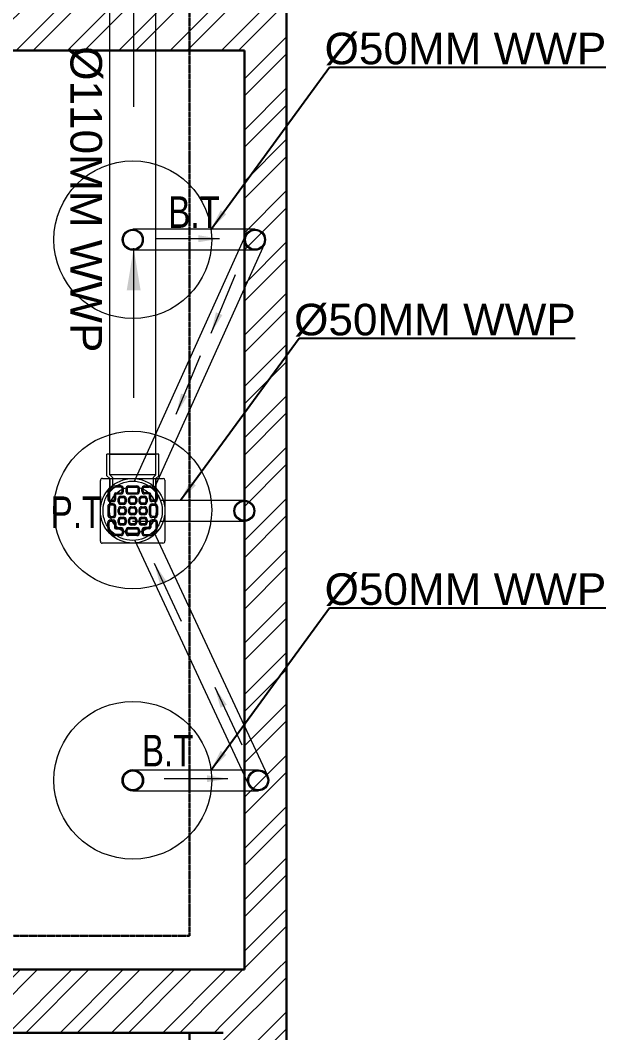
# Model space of a CAD drawing. Header units: millimetres. Extents: x 554 to 29966, y 4404 to 52986.
# Drawn here: x 14578 to 15969, y 41626 to 44032 of the extents above; entities that cross this region are included whole.
import ezdxf

# ---------------------------------------------------------------- set-up
doc = ezdxf.new("R2010")
doc.units = ezdxf.units.MM
doc.linetypes.add('DASHED2', pattern=[0.375, 0.25, -0.125])
for name, color, linetype, lineweight in [('PP-BEAM', 6, 'DASHED2', 30), ('PP-WALL', 7, 'Continuous', 30), ('WALL HATCH', 8, 'Continuous', 0)]:
    doc.layers.add(name, color=color, linetype=linetype, lineweight=lineweight)
doc.layers.add('SH - WWP', color=94, linetype='Continuous', lineweight=0, true_color=0x009e00)
doc.layers.add('SH- WWP', color=92, linetype='Continuous')
doc.styles.add('_MAA_200', font='Arial Narrow.ttf', dxfattribs={"height": 100})
doc.styles.add('ARIEL', font='SANSS___.TTF', dxfattribs={"width": 0.75})
doc.styles.get("Standard").update_dxf_attribs({"font": 'arial.ttf'})
doc.dimstyles.new('COLUMN DIM PLAN', dxfattribs={"dimtxt": 100, "dimasz": 50, "dimexe": 0, "dimexo": 0, "dimgap": 30, "dimtad": 0, "dimdec": 0, "dimdsep": 46, "dimtxsty": '_MAA_200', "dimblk": 'ARCHTICK', "dimcen": 2.5, "dimdle": 50, "dimclrd": 256, "dimclre": 256, "dimclrt": 256, "dimadec": 0, "dimazin": 0, "dimtfac": 1, "dimtdec": 0, "dimtmove": 1, "dimatfit": 3, "dimfxl": 1, "dimlwd": -1, "dimlwe": -1, "dimarcsym": 0})
pattern_1 = [(45, (-2728487.74, 3305291.59), (-60.9879599, 60.9879599), []), (45, (-2728447.08, 3305291.59), (-60.9879599, 60.9879599), [])]

# ---------------------------------------------------------------- blocks, each defined once
blk = doc.blocks.new('PP-BT')
for radius in [37.5, 33.8]:
    blk.add_circle((-573, 3388.7), radius)
blk = doc.blocks.new('PP-P TRAP')
at = {"linetype": 'Continuous', "ltscale": 0.005}
for p, q in [((-556.2, 11572.4), (-571.7, 11572.4)), ((-554.4, 11568), (-567.7, 11568)), ((-550, 11572.4), (-554.4, 11568)), ((-550, 11497.4), (-550, 11572.4)), ((-550, 11572.4), (-516.9, 11572.4)), ((-554.4, 11501.8), (-568.2, 11501.8)), ((-550, 11497.4), (-554.4, 11501.8)), ((-556.2, 11497.4), (-572.3, 11497.4)), ((-550, 11497.4), (-516.9, 11497.4))]:
    blk.add_line(p, q, dxfattribs=at)
at = {"linetype": 'Continuous'}
for p, q in [((-551.8, 11576.8), (-556.2, 11572.4)), ((-551.8, 11576.8), (-516.9, 11576.8)), ((-516.9, 11493), (-516.9, 11576.8)), ((-551.8, 11493), (-556.2, 11497.4)), ((-551.8, 11493), (-516.9, 11493))]:
    blk.add_line(p, q, dxfattribs=at)
blk.add_line((-516.9, 11572.4), (-516.9, 11497.4))
at = {"linetype": 'Continuous', "ltscale": 0.005}
for radius in [52.3, 48]:
    blk.add_circle((-608.4, 11535.2), radius, dxfattribs=at)
blk = doc.blocks.new('PP-GRATING')
at = {"linetype": 'Continuous'}
for p, q in [((-969.9, -379.6), (-969.9, -277.9)), ((-966.4, -274.4), (-864.7, -274.4)), ((-943.8, -286.9), (-943.8, -289)), ((-935.6, -286.9), (-943.8, -286.9)), ((-935.6, -289), (-935.6, -286.9)), ((-922.8, -289), (-922.8, -286.9)), ((-922.8, -286.9), (-908.9, -286.9)), ((-908.9, -286.9), (-908.9, -289)), ((-896.1, -286.9), (-888, -286.9)), ((-896.1, -289), (-896.1, -286.9)), ((-888, -286.9), (-888, -289)), ((-861.8, -277.3), (-861.8, -379)), ((-955.4, -300.6), (-957.5, -300.6)), ((-957.5, -300.6), (-957.5, -308.7)), ((-955.4, -300.6), (-955.4, -308.7)), ((-946.1, -308.7), (-946.1, -300.6)), ((-944, -300.6), (-946.1, -300.6)), ((-944, -308.7), (-944, -300.6)), ((-935.6, -289), (-943.8, -289)), ((-943.8, -298.3), (-943.8, -300.4)), ((-943.8, -298.3), (-935.6, -298.3)), ((-943.8, -300.4), (-935.6, -300.4)), ((-935.6, -300.4), (-935.6, -298.3)), ((-935.6, -304.3), (-931, -304.3)), ((-935.6, -306.4), (-935.6, -304.3)), ((-933.3, -295.9), (-933.3, -291.3)), ((-931.2, -291.3), (-933.3, -291.3)), ((-933.3, -295.9), (-931.2, -295.9)), ((-931.2, -295.9), (-931.2, -291.3)), ((-931, -304.3), (-931, -306.4)), ((-927.3, -291.3), (-927.3, -295.9)), ((-925.2, -291.3), (-927.3, -291.3)), ((-927.3, -295.9), (-925.2, -295.9)), ((-925.2, -291.3), (-925.2, -295.9)), ((-922.8, -289), (-908.9, -289)), ((-922.8, -298.3), (-908.9, -298.3)), ((-922.8, -298.3), (-922.8, -300.4)), ((-922.8, -300.4), (-908.9, -300.4)), ((-918.2, -304.3), (-913.5, -304.3)), ((-918.2, -306.4), (-918.2, -304.3)), ((-913.5, -304.3), (-913.5, -306.4)), ((-908.9, -298.3), (-908.9, -300.4)), ((-906.6, -295.9), (-906.6, -291.3)), ((-904.5, -291.3), (-906.6, -291.3)), ((-906.6, -295.9), (-904.5, -295.9)), ((-904.5, -295.9), (-904.5, -291.3)), ((-900.8, -304.3), (-896.1, -304.3)), ((-900.8, -306.4), (-900.8, -304.3)), ((-900.5, -295.9), (-900.5, -291.3)), ((-900.5, -291.3), (-898.4, -291.3)), ((-898.4, -295.9), (-900.5, -295.9)), ((-898.4, -295.9), (-898.4, -291.3)), ((-896.1, -289), (-888, -289)), ((-888, -298.3), (-896.1, -298.3)), ((-896.1, -300.4), (-896.1, -298.3)), ((-888, -300.4), (-896.1, -300.4)), ((-896.1, -304.3), (-896.1, -306.4)), ((-888, -298.3), (-888, -300.4)), ((-887.8, -308.7), (-887.8, -300.6)), ((-887.8, -300.6), (-885.7, -300.6)), ((-885.7, -308.7), (-885.7, -300.6)), ((-876.4, -300.6), (-876.4, -308.7)), ((-876.4, -300.6), (-874.3, -300.6)), ((-874.3, -300.6), (-874.3, -308.7)), ((-955.4, -308.7), (-957.5, -308.7)), ((-957.5, -321.5), (-957.5, -335.4)), ((-955.4, -321.5), (-957.5, -321.5)), ((-955.4, -321.5), (-955.4, -335.4)), ((-953.1, -311), (-948.4, -311)), ((-953.1, -311), (-953.1, -313.1)), ((-953.1, -313.1), (-948.4, -313.1)), ((-948.4, -317.1), (-953.1, -317.1)), ((-953.1, -317.1), (-953.1, -319.2)), ((-948.4, -319.2), (-953.1, -319.2)), ((-948.4, -319.2), (-948.4, -317.1)), ((-946.1, -308.7), (-944, -308.7)), ((-946.1, -335.4), (-946.1, -321.5)), ((-946.1, -321.5), (-944, -321.5)), ((-944, -335.4), (-944, -321.5)), ((-940, -313.4), (-940, -308.7)), ((-937.9, -308.7), (-940, -308.7)), ((-937.9, -313.4), (-940, -313.4)), ((-937.9, -313.4), (-937.9, -308.7)), ((-935.6, -306.4), (-931, -306.4)), ((-931, -315.7), (-935.6, -315.7)), ((-935.6, -315.7), (-935.6, -317.8)), ((-931, -317.8), (-935.6, -317.8)), ((-935.6, -321.7), (-931, -321.7)), ((-935.6, -323.8), (-935.6, -321.7)), ((-931, -315.7), (-931, -317.8)), ((-931, -321.7), (-931, -323.8)), ((-928.7, -308.7), (-928.7, -313.4)), ((-926.6, -308.7), (-928.7, -308.7)), ((-928.7, -313.4), (-926.6, -313.4)), ((-926.6, -308.7), (-926.6, -313.4)), ((-922.6, -313.4), (-922.6, -308.7)), ((-920.5, -308.7), (-922.6, -308.7)), ((-920.5, -313.4), (-922.6, -313.4)), ((-920.5, -313.4), (-920.5, -308.7)), ((-918.2, -306.4), (-913.5, -306.4)), ((-913.5, -315.7), (-918.2, -315.7)), ((-918.2, -315.7), (-918.2, -317.8)), ((-913.5, -317.8), (-918.2, -317.8)), ((-918.2, -321.7), (-913.5, -321.7)), ((-918.2, -323.8), (-918.2, -321.7)), ((-913.5, -315.7), (-913.5, -317.8)), ((-913.5, -321.7), (-913.5, -323.8)), ((-911.2, -308.7), (-911.2, -313.4)), ((-909.1, -308.7), (-911.2, -308.7)), ((-911.2, -313.4), (-909.1, -313.4)), ((-909.1, -308.7), (-909.1, -313.4)), ((-905.2, -313.4), (-905.2, -308.7)), ((-903.1, -308.7), (-905.2, -308.7)), ((-903.1, -313.4), (-905.2, -313.4)), ((-903.1, -313.4), (-903.1, -308.7)), ((-900.8, -306.4), (-896.1, -306.4)), ((-896.1, -315.7), (-900.8, -315.7)), ((-900.8, -315.7), (-900.8, -317.8)), ((-896.1, -317.8), (-900.8, -317.8)), ((-900.8, -321.7), (-896.1, -321.7)), ((-900.8, -323.8), (-900.8, -321.7)), ((-896.1, -315.7), (-896.1, -317.8)), ((-896.1, -321.7), (-896.1, -323.8)), ((-893.8, -308.7), (-893.8, -313.4)), ((-891.7, -308.7), (-893.8, -308.7)), ((-893.8, -313.4), (-891.7, -313.4)), ((-891.7, -308.7), (-891.7, -313.4)), ((-885.7, -308.7), (-887.8, -308.7)), ((-887.8, -335.4), (-887.8, -321.5)), ((-885.7, -321.5), (-887.8, -321.5)), ((-885.7, -335.4), (-885.7, -321.5)), ((-878.7, -311), (-883.3, -311)), ((-878.7, -313.1), (-883.3, -313.1)), ((-883.3, -317.1), (-878.7, -317.1)), ((-883.3, -319.2), (-883.3, -317.1)), ((-883.3, -319.2), (-878.7, -319.2)), ((-878.7, -311), (-878.7, -313.1)), ((-878.7, -317.1), (-878.7, -319.2)), ((-876.4, -308.7), (-874.3, -308.7)), ((-876.4, -321.5), (-876.4, -335.4)), ((-876.4, -321.5), (-874.3, -321.5)), ((-874.3, -321.5), (-874.3, -335.4)), ((-957.5, -335.4), (-955.4, -335.4)), ((-953.1, -337.8), (-948.4, -337.8)), ((-953.1, -337.8), (-953.1, -339.9)), ((-948.4, -337.8), (-948.4, -339.9)), ((-946.1, -335.4), (-944, -335.4)), ((-940, -330.8), (-940, -326.1)), ((-937.9, -326.1), (-940, -326.1)), ((-937.9, -330.8), (-940, -330.8)), ((-937.9, -330.8), (-937.9, -326.1)), ((-935.6, -323.8), (-931, -323.8)), ((-931, -333.1), (-935.6, -333.1)), ((-935.6, -333.1), (-935.6, -335.2)), ((-931, -335.2), (-935.6, -335.2)), ((-931, -333.1), (-931, -335.2)), ((-928.7, -326.1), (-928.7, -330.8)), ((-926.6, -326.1), (-928.7, -326.1)), ((-928.7, -330.8), (-926.6, -330.8)), ((-926.6, -326.1), (-926.6, -330.8)), ((-922.6, -330.8), (-922.6, -326.1)), ((-920.5, -326.1), (-922.6, -326.1)), ((-920.5, -330.8), (-922.6, -330.8)), ((-920.5, -330.8), (-920.5, -326.1)), ((-918.2, -323.8), (-913.5, -323.8)), ((-913.5, -333.1), (-918.2, -333.1)), ((-918.2, -333.1), (-918.2, -335.2)), ((-913.5, -335.2), (-918.2, -335.2)), ((-913.5, -333.1), (-913.5, -335.2)), ((-911.2, -326.1), (-911.2, -330.8)), ((-909.1, -326.1), (-911.2, -326.1)), ((-911.2, -330.8), (-909.1, -330.8)), ((-909.1, -326.1), (-909.1, -330.8)), ((-905.2, -330.8), (-905.2, -326.1)), ((-903.1, -326.1), (-905.2, -326.1)), ((-903.1, -330.8), (-905.2, -330.8)), ((-903.1, -330.8), (-903.1, -326.1)), ((-900.8, -323.8), (-896.1, -323.8)), ((-896.1, -333.1), (-900.8, -333.1)), ((-900.8, -333.1), (-900.8, -335.2)), ((-896.1, -335.2), (-900.8, -335.2)), ((-896.1, -333.1), (-896.1, -335.2)), ((-893.8, -326.1), (-893.8, -330.8)), ((-891.7, -326.1), (-893.8, -326.1)), ((-893.8, -330.8), (-891.7, -330.8)), ((-891.7, -326.1), (-891.7, -330.8)), ((-885.7, -335.4), (-887.8, -335.4)), ((-878.7, -337.8), (-883.3, -337.8)), ((-883.3, -337.8), (-883.3, -339.9)), ((-878.7, -337.8), (-878.7, -339.9)), ((-874.3, -335.4), (-876.4, -335.4)), ((-957.5, -356.4), (-957.5, -348.2)), ((-955.4, -348.2), (-957.5, -348.2)), ((-955.4, -356.4), (-955.4, -348.2)), ((-953.1, -339.9), (-948.4, -339.9)), ((-953.1, -345.9), (-953.1, -343.8)), ((-953.1, -343.8), (-948.4, -343.8)), ((-953.1, -345.9), (-948.4, -345.9)), ((-946.1, -348.2), (-944, -348.2)), ((-946.1, -348.2), (-946.1, -356.4)), ((-944, -348.2), (-944, -356.4)), ((-940, -348.2), (-940, -343.6)), ((-937.9, -343.6), (-940, -343.6)), ((-937.9, -348.2), (-940, -348.2)), ((-937.9, -348.2), (-937.9, -343.6)), ((-935.6, -339.2), (-931, -339.2)), ((-935.6, -341.3), (-935.6, -339.2)), ((-935.6, -341.3), (-931, -341.3)), ((-931, -350.5), (-935.6, -350.5)), ((-935.6, -350.5), (-935.6, -352.6)), ((-931, -352.6), (-935.6, -352.6)), ((-931, -339.2), (-931, -341.3)), ((-931, -350.5), (-931, -352.6)), ((-928.7, -343.6), (-928.7, -348.2)), ((-926.6, -343.6), (-928.7, -343.6)), ((-928.7, -348.2), (-926.6, -348.2)), ((-926.6, -343.6), (-926.6, -348.2)), ((-922.6, -348.2), (-922.6, -343.6)), ((-920.5, -343.6), (-922.6, -343.6)), ((-920.5, -348.2), (-922.6, -348.2)), ((-920.5, -348.2), (-920.5, -343.6)), ((-918.2, -339.2), (-913.5, -339.2)), ((-918.2, -341.3), (-918.2, -339.2)), ((-918.2, -341.3), (-913.5, -341.3)), ((-913.5, -350.5), (-918.2, -350.5)), ((-918.2, -350.5), (-918.2, -352.6)), ((-913.5, -352.6), (-918.2, -352.6)), ((-913.5, -339.2), (-913.5, -341.3)), ((-913.5, -350.5), (-913.5, -352.6)), ((-911.2, -343.6), (-911.2, -348.2)), ((-909.1, -343.6), (-911.2, -343.6)), ((-911.2, -348.2), (-909.1, -348.2)), ((-909.1, -343.6), (-909.1, -348.2)), ((-905.2, -348.2), (-905.2, -343.6)), ((-903.1, -343.6), (-905.2, -343.6)), ((-903.1, -348.2), (-905.2, -348.2)), ((-903.1, -348.2), (-903.1, -343.6)), ((-900.8, -339.2), (-896.1, -339.2)), ((-900.8, -341.3), (-900.8, -339.2)), ((-900.8, -341.3), (-896.1, -341.3)), ((-896.1, -350.5), (-900.8, -350.5)), ((-900.8, -350.5), (-900.8, -352.6)), ((-896.1, -352.6), (-900.8, -352.6)), ((-896.1, -339.2), (-896.1, -341.3)), ((-896.1, -350.5), (-896.1, -352.6)), ((-893.8, -343.6), (-893.8, -348.2)), ((-891.7, -343.6), (-893.8, -343.6)), ((-893.8, -348.2), (-891.7, -348.2)), ((-891.7, -343.6), (-891.7, -348.2)), ((-887.8, -348.2), (-887.8, -356.4)), ((-885.7, -348.2), (-887.8, -348.2)), ((-885.7, -348.2), (-885.7, -356.4)), ((-878.7, -339.9), (-883.3, -339.9)), ((-878.7, -343.8), (-883.3, -343.8)), ((-878.7, -345.9), (-883.3, -345.9)), ((-878.7, -345.9), (-878.7, -343.8)), ((-876.4, -348.2), (-874.3, -348.2)), ((-876.4, -356.4), (-876.4, -348.2)), ((-874.3, -356.4), (-874.3, -348.2)), ((-955.4, -356.4), (-957.5, -356.4)), ((-944, -356.4), (-946.1, -356.4)), ((-943.8, -356.6), (-935.6, -356.6)), ((-943.8, -358.7), (-943.8, -356.6)), ((-943.8, -358.7), (-935.6, -358.7)), ((-943.8, -370.1), (-943.8, -368)), ((-935.6, -368), (-943.8, -368)), ((-935.6, -370.1), (-943.8, -370.1)), ((-935.6, -356.6), (-935.6, -358.7)), ((-935.6, -368), (-935.6, -370.1)), ((-933.3, -361), (-933.3, -365.7)), ((-933.3, -361), (-931.2, -361)), ((-931.2, -365.7), (-933.3, -365.7)), ((-931.2, -361), (-931.2, -365.7)), ((-927.3, -365.7), (-927.3, -361)), ((-927.3, -361), (-925.2, -361)), ((-925.2, -365.7), (-927.3, -365.7)), ((-925.2, -365.7), (-925.2, -361)), ((-922.8, -356.6), (-908.9, -356.6)), ((-922.8, -358.7), (-922.8, -356.6)), ((-922.8, -358.7), (-908.9, -358.7)), ((-908.9, -368), (-922.8, -368)), ((-922.8, -368), (-922.8, -370.1)), ((-908.9, -370.1), (-922.8, -370.1)), ((-908.9, -358.7), (-908.9, -356.6)), ((-908.9, -368), (-908.9, -370.1)), ((-906.6, -361), (-906.6, -365.7)), ((-906.6, -361), (-904.5, -361)), ((-906.6, -365.7), (-904.5, -365.7)), ((-904.5, -361), (-904.5, -365.7)), ((-900.5, -361), (-900.5, -365.7)), ((-898.4, -361), (-900.5, -361)), ((-900.5, -365.7), (-898.4, -365.7)), ((-898.4, -361), (-898.4, -365.7)), ((-888, -356.6), (-896.1, -356.6)), ((-896.1, -356.6), (-896.1, -358.7)), ((-888, -358.7), (-896.1, -358.7)), ((-896.1, -368), (-896.1, -370.1)), ((-896.1, -368), (-888, -368)), ((-896.1, -370.1), (-888, -370.1)), ((-888, -358.7), (-888, -356.6)), ((-888, -370.1), (-888, -368)), ((-887.8, -356.4), (-885.7, -356.4)), ((-876.4, -356.4), (-874.3, -356.4)), ((-865.3, -382.5), (-967, -382.5))]:
    blk.add_line(p, q, dxfattribs=at)
for centre, radius, start, end in [((-966.4, -277.9), 3.49, 90, 180), ((-943.8, -300.6), 13.7, 90, 180), ((-935.6, -291.3), 4.42, 360, 90), ((-922.8, -291.3), 4.42, 90, 180), ((-908.9, -291.3), 4.42, 360, 90), ((-896.1, -291.3), 4.42, 90, 180), ((-888, -300.6), 13.7, 0, 90), ((-864.7, -277.3), 2.9, 360, 90), ((-943.8, -300.6), 11.6, 90, 180), ((-943.8, -300.6), 2.32, 90, 180), ((-943.8, -300.6), 0.232, 90, 180), ((-935.6, -308.7), 4.42, 90, 180), ((-935.6, -291.3), 2.32, 360, 90), ((-935.6, -295.9), 4.42, 270, 360), ((-935.6, -295.9), 2.32, 270, 360), ((-931, -308.7), 4.42, 360, 90), ((-922.8, -295.9), 4.42, 180, 270), ((-922.8, -291.3), 2.32, 90, 180), ((-922.8, -295.9), 2.32, 180, 270), ((-918.2, -308.7), 4.42, 90, 180), ((-913.5, -308.7), 4.42, 360, 90), ((-908.9, -291.3), 2.32, 360, 90), ((-908.9, -295.9), 4.42, 270, 360), ((-908.9, -295.9), 2.32, 270, 360), ((-900.8, -308.7), 4.42, 90, 180), ((-896.1, -295.9), 4.42, 180, 270), ((-896.1, -291.3), 2.32, 90, 180), ((-896.1, -295.9), 2.32, 180, 270), ((-896.1, -308.7), 4.42, 360, 90), ((-888, -300.6), 11.6, 0, 90), ((-888, -300.6), 2.32, 0, 90), ((-888, -300.6), 0.232, 0, 90), ((-953.1, -308.7), 4.42, 180, 270), ((-953.1, -321.5), 4.42, 90, 180), ((-953.1, -308.7), 2.32, 180, 270), ((-953.1, -321.5), 2.32, 90, 180), ((-948.4, -308.7), 4.42, 270, 360), ((-948.4, -308.7), 2.32, 270, 360), ((-948.4, -321.5), 4.42, 360, 90), ((-948.4, -321.5), 2.32, 360, 90), ((-935.6, -313.4), 4.42, 180, 270), ((-935.6, -326.1), 4.42, 90, 180), ((-935.6, -308.7), 2.32, 90, 180), ((-935.6, -308.7), 2.32, 90, 180), ((-935.6, -313.4), 2.32, 180, 270), ((-931, -308.7), 2.32, 360, 90), ((-931, -313.4), 2.32, 270, 360), ((-931, -313.4), 4.42, 270, 0), ((-931, -326.1), 4.42, 360, 90), ((-918.2, -313.4), 4.42, 180, 270), ((-918.2, -326.1), 4.42, 90, 180), ((-918.2, -308.7), 2.32, 90, 180), ((-918.2, -308.7), 2.32, 90, 180), ((-918.2, -313.4), 2.32, 180, 270), ((-913.5, -308.7), 2.32, 360, 90), ((-913.5, -313.4), 2.32, 270, 0), ((-913.5, -313.4), 4.42, 270, 0), ((-913.5, -326.1), 4.42, 360, 90), ((-900.8, -313.4), 4.42, 180, 270), ((-900.8, -326.1), 4.42, 90, 180), ((-900.8, -308.7), 2.32, 90, 180), ((-900.8, -313.4), 2.32, 180, 270), ((-896.1, -308.7), 2.32, 360, 90), ((-896.1, -313.4), 2.32, 270, 0), ((-896.1, -313.4), 4.42, 270, 0), ((-896.1, -326.1), 4.42, 360, 90), ((-883.3, -308.7), 4.42, 180, 270), ((-883.3, -321.5), 4.42, 90, 180), ((-883.3, -308.7), 2.32, 180, 270), ((-883.3, -321.5), 2.32, 90, 180), ((-878.7, -308.7), 2.32, 270, 0), ((-878.7, -308.7), 4.42, 270, 0), ((-878.7, -321.5), 4.42, 360, 90), ((-878.7, -321.5), 2.32, 360, 90), ((-953.1, -335.4), 4.42, 180, 270), ((-953.1, -335.4), 2.32, 180, 270), ((-948.4, -335.4), 4.42, 270, 360), ((-948.4, -335.4), 2.32, 270, 360), ((-935.6, -330.8), 4.42, 180, 270), ((-935.6, -326.1), 2.32, 90, 180), ((-935.6, -326.1), 2.32, 90, 180), ((-935.6, -330.8), 2.32, 180, 270), ((-931, -326.1), 2.32, 360, 90), ((-931, -330.8), 2.32, 270, 360), ((-931, -330.8), 4.42, 270, 0), ((-918.2, -330.8), 4.42, 180, 270), ((-918.2, -326.1), 2.32, 90, 180), ((-918.2, -326.1), 2.32, 90, 180), ((-918.2, -330.8), 2.32, 180, 270), ((-913.5, -326.1), 2.32, 360, 90), ((-913.5, -330.8), 2.32, 270, 0), ((-913.5, -330.8), 4.42, 270, 0), ((-900.8, -330.8), 4.42, 180, 270), ((-900.8, -326.1), 2.32, 90, 180), ((-900.8, -326.1), 2.32, 90, 180), ((-900.8, -330.8), 2.32, 180, 270), ((-896.1, -326.1), 2.32, 360, 90), ((-896.1, -330.8), 2.32, 270, 0), ((-896.1, -330.8), 4.42, 270, 0), ((-883.3, -335.4), 4.42, 180, 270), ((-883.3, -335.4), 2.32, 180, 270), ((-878.7, -335.4), 2.32, 270, 0), ((-878.7, -335.4), 4.42, 270, 0), ((-953.1, -348.2), 4.42, 90, 180), ((-953.1, -348.2), 2.32, 90, 180), ((-948.4, -348.2), 4.42, 360, 90), ((-948.4, -348.2), 2.32, 360, 90), ((-935.6, -343.6), 4.42, 90, 180), ((-935.6, -348.2), 4.42, 180, 270), ((-935.6, -343.6), 2.32, 90, 180), ((-935.6, -343.6), 2.32, 90, 180), ((-935.6, -348.2), 2.32, 180, 270), ((-931, -343.6), 4.42, 360, 90), ((-931, -343.6), 2.32, 360, 90), ((-931, -348.2), 2.32, 270, 360), ((-931, -348.2), 4.42, 270, 0), ((-918.2, -343.6), 4.42, 90, 180), ((-918.2, -348.2), 4.42, 180, 270), ((-918.2, -343.6), 2.32, 90, 180), ((-918.2, -343.6), 2.32, 90, 180), ((-918.2, -348.2), 2.32, 180, 270), ((-913.5, -343.6), 4.42, 360, 90), ((-913.5, -343.6), 2.32, 360, 90), ((-913.5, -348.2), 2.32, 270, 0), ((-913.5, -348.2), 4.42, 270, 0), ((-900.8, -343.6), 4.42, 90, 180), ((-900.8, -348.2), 4.42, 180, 270), ((-900.8, -343.6), 2.32, 90, 180), ((-900.8, -343.6), 2.32, 90, 180), ((-900.8, -348.2), 2.32, 180, 270), ((-896.1, -343.6), 4.42, 360, 90), ((-896.1, -343.6), 2.32, 360, 90), ((-896.1, -348.2), 2.32, 270, 0), ((-896.1, -348.2), 4.42, 270, 0), ((-883.3, -348.2), 4.42, 90, 180), ((-883.3, -348.2), 2.32, 90, 180), ((-878.7, -348.2), 4.42, 360, 90), ((-878.7, -348.2), 2.32, 360, 90), ((-943.8, -356.4), 13.7, 180, 270), ((-943.8, -356.4), 11.6, 180, 270), ((-943.8, -356.4), 2.32, 180, 270), ((-943.8, -356.4), 0.232, 180, 270), ((-935.6, -361), 4.42, 360, 90), ((-935.6, -361), 2.32, 360, 90), ((-935.6, -365.7), 4.42, 270, 0), ((-935.6, -365.7), 2.32, 270, 0), ((-922.8, -361), 4.42, 90, 180), ((-922.8, -365.7), 4.42, 180, 270), ((-922.8, -361), 2.32, 90, 180), ((-922.8, -365.7), 2.32, 180, 270), ((-908.9, -361), 4.42, 360, 90), ((-908.9, -361), 2.32, 360, 90), ((-908.9, -365.7), 2.32, 269.679, 359.679), ((-908.9, -365.7), 4.42, 269.679, 359.679), ((-896.1, -361), 4.42, 90, 180), ((-896.1, -365.7), 4.42, 180, 270), ((-896.1, -361), 2.32, 90, 180), ((-896.1, -365.7), 2.32, 180, 270), ((-888, -356.4), 2.32, 270, 360), ((-888, -356.4), 0.232, 270, 360), ((-888, -356.4), 13.7, 270, 360), ((-888, -356.4), 11.6, 270, 360), ((-967.4, -380), 2.55, 171.2591, 278.7567), ((-865.3, -379), 3.49, 270, 360)]:
    blk.add_arc(centre, radius, start, end, dxfattribs=at)
blk = doc.blocks.new('_ArchTick')
at = {"color": 0, "linetype": 'ByBlock', "const_width": 0.15}
blk.add_lwpolyline([(-0.5, -0.5), (0.5, 0.5)], dxfattribs=at)

msp = doc.modelspace()

# ---------------------------------------------------------------- hatches: boundary and pattern name
at = {"layer": 'WALL HATCH'}
h = msp.add_hatch(dxfattribs=at)
h.set_pattern_fill('ANSI32', color=256, scale=230, style=0)
h.set_pattern_definition(pattern_1)
h.paths.add_polyline_path([(15210.4, 44060.6), (14545.4, 44060.6), (14545.4, 43960.6), (15210.4, 43960.6)])
h.paths.add_polyline_path([(14545.4, 45125.6), (14645.4, 45125.6), (14645.4, 44060.6), (14545.4, 44060.6)])
h = msp.add_hatch(dxfattribs=at)
h.set_pattern_fill('ANSI32', color=256, scale=230, style=0)
h.set_pattern_definition(pattern_1)
h.paths.add_polyline_path([(15110.4, 43960.6), (15210.4, 43960.6), (15210.4, 41774.9), (15110.4, 41774.9)])
h = msp.add_hatch(dxfattribs=at)
h.set_pattern_fill('ANSI32', color=256, scale=230, style=0)
h.set_pattern_definition(pattern_1)
h.paths.add_polyline_path([(11895.4, 42890.6), (11745.4, 42890.6), (11745.4, 41625.6), (11895.4, 41625.6)])
h.paths.add_polyline_path([(11895.4, 41775.6), (15060.4, 41775.6), (15060.4, 41625.6), (11895.4, 41625.6)])
h = msp.add_hatch(dxfattribs=at)
h.set_pattern_fill('ANSI32', color=256, scale=230, style=0)
h.set_pattern_definition(pattern_1)
h.paths.add_polyline_path([(15060.4, 38515.1), (15210.4, 38515.1), (15210.4, 41774.8), (15060.4, 41774.8)])

# ---------------------------------------------------------------- linework, layer by layer
at = {"layer": 'PP-BEAM', "lineweight": 30, "ltscale": 3}
for p, q in [((14980.4, 41855.6), (14980.4, 44975.6)), ((15210.4, 31620.6), (15210.4, 44975.6)), ((14980.4, 41855.6), (11895.4, 41855.6)), ((14980.4, 41625.6), (11895.4, 41625.6)), ((14980.4, 38515.1), (14980.4, 41625.6))]:
    msp.add_line(p, q, dxfattribs=at)
at = {"layer": 'PP-WALL', "ltscale": 0.6}
for p, q in [((15210.4, 44060.6), (15210.4, 40060.6)), ((15110.4, 43960.6), (14545.4, 43960.6)), ((15110.4, 43960.6), (15110.4, 41775.6)), ((15110.4, 41775.6), (15110.4, 42260.6)), ((15110.4, 41775.6), (11895.4, 41775.6)), ((15060.4, 41625.6), (11745.4, 41625.6))]:
    msp.add_line(p, q, dxfattribs=at)
at = {"layer": 'PP-WALL', "lineweight": 0, "ltscale": 0.6}
for centre, radius in [((14845.4, 43510.6), 187.5), ((14845.4, 42868.1), 187.5), ((14845.4, 42225.6), 187.5), ((14845.4, 42225.6), 25.6)]:
    msp.add_circle(centre, radius, dxfattribs=at)
at = {"layer": 'SH - WWP'}
for p, q in [((15135.7, 43535.6), (14845.4, 43535.6)), ((14849.3, 42936.5), (15112.9, 43520.9)), ((14897.6, 42922.2), (15158.5, 43500.3)), ((15135.7, 43485.6), (14845.4, 43485.6)), ((14894.8, 42916), (14897, 42920.9)), ((14910.8, 42891.3), (15110.7, 42891.3)), ((14845, 42841.3), (14903.3, 42841.3)), ((14910.8, 42841.3), (15110.7, 42841.3)), ((15166.1, 42236.1), (14895.4, 42817.2)), ((15120.8, 42215), (14850.1, 42796.1)), ((15143.4, 42280.6), (15143.4, 42280.6)), ((14845.4, 42250.6), (15143.7, 42250.6)), ((14845.4, 42200.6), (15143.7, 42200.6))]:
    msp.add_line(p, q, dxfattribs=at)
for points in [[(14790.4, 42952), (14790.4, 44306.5)], [(14900.4, 42952), (14900.4, 44306.5)], [(14790.4, 42877.6), (14790.4, 42943.1)], [(14900.4, 42877.6), (14900.4, 42943.1)]]:
    msp.add_lwpolyline(points, dxfattribs=at)
msp.add_circle((14845.4, 42868.1), 55.8, dxfattribs=at)

# ---------------------------------------------------------------- block references
for name, p, xscale, yscale, zscale in [('PP-BT', (15227.2, 41252.5), 0.6663561780071598, 0.6663561780071598, 0.6663561780071598), ('PP-BT', (15517.5, 41252.5), 0.6663561780071598, 0.6663561780071598, 0.6663561780071598), ('PP-GRATING', (16145.9, 43332.9), 1.420423502823728, 1.420423502823728, 1.420423502823728), ('PP-BT', (15492.2, 40608.2), 0.6663561780071598, 0.6663561780071598, 0.6663561780071598), ('PP-BT', (15227.2, 39967.5), 0.6663561780071598, 0.6663561780071598, 0.6663561780071598), ('PP-BT', (15525.2, 39967.5), 0.6663561780071598, 0.6663561780071598, 0.6663561780071598)]:
    msp.add_blockref(name, p, dxfattribs=dict(at, xscale=xscale, yscale=yscale, zscale=zscale))
at = {"layer": 'SH - WWP', "xscale": 1.467216459969243, "yscale": 1.467216459969243, "zscale": 1.467216459969243, "rotation": 90}
msp.add_blockref('PP-P TRAP', (31769.6, 43759), dxfattribs=at)

# ---------------------------------------------------------------- texts
at = {"layer": 'SH- WWP', "lineweight": 30, "char_height": 75, "width": 774.871, "attachment_point": 1}
for insert in [(15248.3, 44002.6), (15175.8, 43358.3), (15248.3, 42717.6)]:
    msp.add_mtext('\\pxqc;\\A1;\\fArial|b0|i0|c0|p34;\\C3;Ø50MM WWP', dxfattribs=dict(at, insert=insert))
at = {"layer": 'SH- WWP', "lineweight": 30, "insert": (14772.2, 43994.1), "char_height": 75, "width": 774.871, "attachment_point": 1, "rotation": 270}
msp.add_mtext('\\pxqc;\\A1;\\fArial|b0|i0|c0|p34;\\C3;Ø110MM WWP', dxfattribs=at)
at = {"layer": 'WALL HATCH', "color": 5, "char_height": 75, "width": 180.97, "attachment_point": 1, "style": 'ARIEL'}
for s, insert in [('\\pxqc;{\\fArial|b0|i0|c0|p2;\\C3;B.T}', (14900.4, 43613.7)), ('\\pxqc;{\\fArial|b0|i0|c0|p2;\\C3;P.T}', (14621.1, 42900.4)), ('\\pxqc;{\\fArial|b0|i0|c0|p2;\\C3;B.T}', (14837.6, 42333.7))]:
    msp.add_mtext(s, dxfattribs=dict(at, insert=insert))

# ---------------------------------------------------------------- leaders
at = {"layer": 'SH - WWP'}
for points, override in [([(14847.4, 44181.9), (14847.4, 43826.3)], {"dimasz": 100, "dimgap": 30, "dimtad": 0, "dimfxl": 5, "dimarcsym": 2}), ([(15051.4, 43513), (14900.4, 43513)], {"dimgap": 30, "dimtad": 0, "dimfxl": 5, "dimarcsym": 2}), ([(14847.4, 43490.3), (14847.4, 43134.7)], {"dimasz": 100, "dimgap": 30, "dimtad": 0, "dimfxl": 5, "dimarcsym": 2}), ([(15031.4, 43288.6), (15089, 43428.1)], {"dimgap": 30, "dimtad": 0, "dimfxl": 5, "dimarcsym": 2}), ([(14948.5, 43095.6), (15006.1, 43235.2)], {"dimgap": 30, "dimtad": 0, "dimfxl": 5, "dimarcsym": 2}), ([(14896.1, 42741.7), (14960.1, 42604.2)], {"dimgap": 30, "dimtad": 0, "dimfxl": 5, "dimarcsym": 2}), ([(15040.1, 42447), (15104.1, 42309.6)], {"dimgap": 30, "dimtad": 0, "dimfxl": 5, "dimarcsym": 2}), ([(15071.5, 42229.4), (14919.9, 42229.4)], {"dimgap": 30, "dimtad": 0, "dimfxl": 5, "dimarcsym": 2})]:
    msp.add_leader(points, dimstyle='COLUMN DIM PLAN', override=override, dxfattribs=at)
at = {"layer": 'SH- WWP', "lineweight": 30}
for points in [[(15031.3, 43535.6), (15313, 43920.8), (15969.1, 43920.8)], [(14958.8, 42891.3), (15240.5, 43276.5), (15896.6, 43276.5)], [(15031.3, 42250.6), (15313, 42635.8), (15969.1, 42635.8)]]:
    msp.add_leader(points, dimstyle='COLUMN DIM PLAN', override={"dimgap": 30, "dimtad": 0, "dimfxl": 5, "dimarcsym": 2}, dxfattribs=at)

doc.saveas('drawing.dxf')
